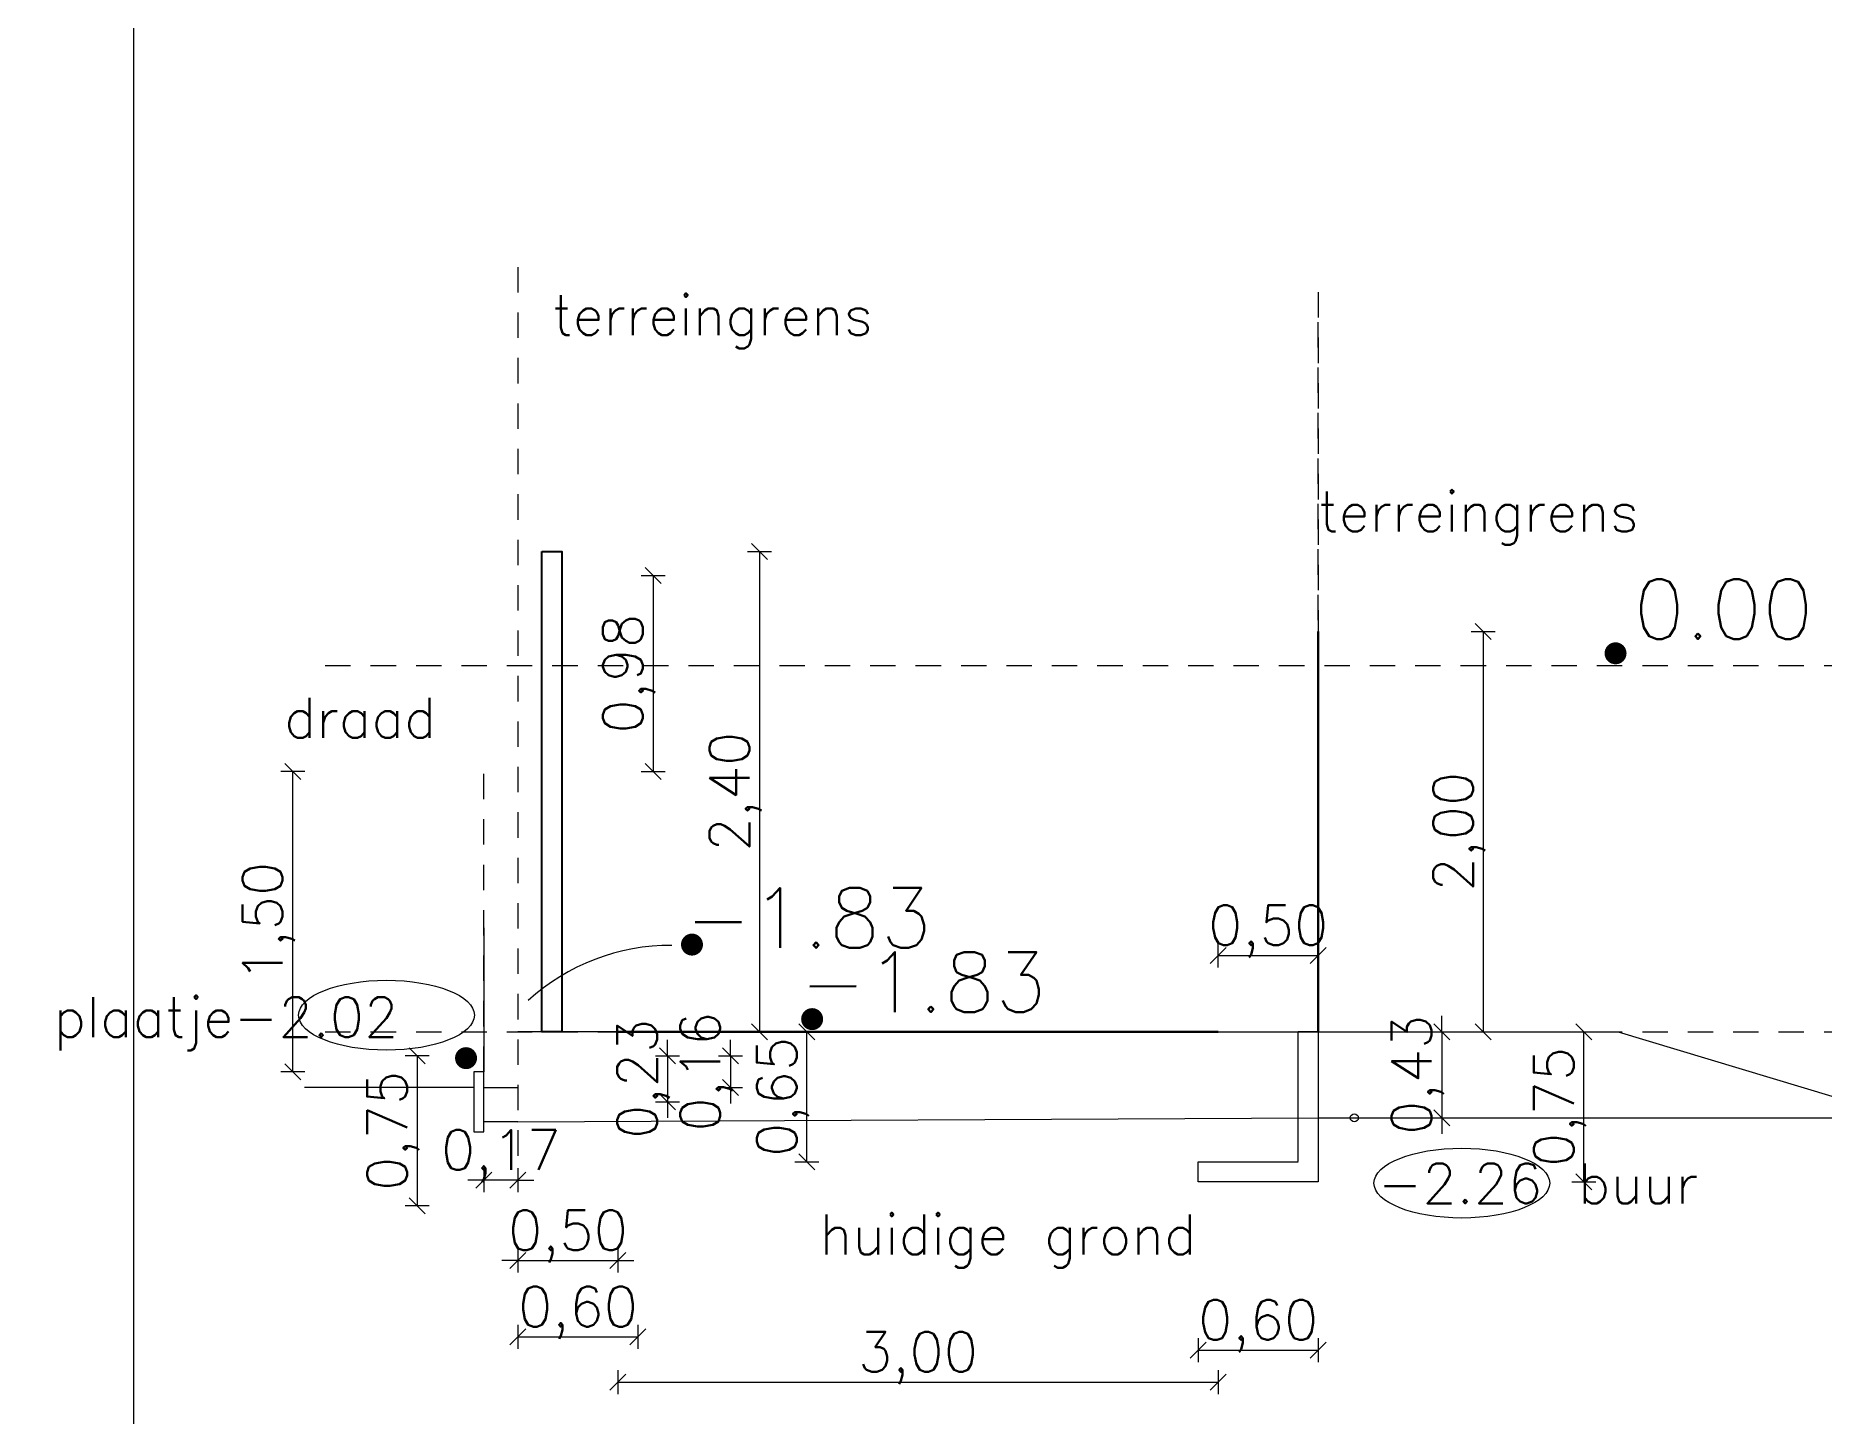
# Model space of a CAD drawing. Header units: millimetres. Extents: x 361 to 21231, y 184 to 1849.
# Drawn here: x 2497.28 to 2506.22, y 453.29 to 460.19 of the extents above; entities that cross this region are included whole.
import ezdxf

# ---------------------------------------------------------------- set-up
doc = ezdxf.new("R2010")
doc.units = ezdxf.units.MM
doc.header["$LTSCALE"] = 0.2
doc.linetypes.add('HIDDEN2', pattern=[4.7625, 3.175, -1.5875])
for name, color, linetype in [('bestaande hoogtepunten', 7, 'Continuous'), ('ontwerp', 7, 'Continuous'), ('terreingrens', 134, 'HIDDEN2')]:
    doc.layers.add(name, color=color, linetype=linetype)
for name, color, linetype, lineweight in [('draad', 204, 'HIDDEN2', 30), ('klimop op draad', 92, 'Continuous', 50), ('L-elementen', 7, 'Continuous', 30), ('maten', 1, 'Continuous', 18), ('nieuwe hoogtepunten', 154, 'Continuous', 35), ('scherm naast inrit', 160, 'Continuous', 40)]:
    doc.layers.add(name, color=color, linetype=linetype, lineweight=lineweight)
doc.layers.add('huidige grondslag', color=7, linetype='Continuous', lineweight=30, true_color=0x00adad)
doc.styles.get("Standard").update_dxf_attribs({"font": 'txt.shx', "height": 0.2})
doc.dimstyles.new('maat aanduiding voor tuin', dxfattribs={"dimscale": 0.2, "dimtxt": 0.2, "dimasz": 0.4, "dimexe": 0.3, "dimexo": 0.3, "dimgap": 0.02, "dimtad": 1, "dimzin": 1, "dimtxsty": 'Standard', "dimblk": 'OBLIQUE', "dimcen": 0.2, "dimadec": 0, "dimazin": 3, "dimtfac": 1, "dimtix": 1, "dimtmove": 0, "dimatfit": 3, "dimldrblk": 'OBLIQUE', "dimfxl": 0.3, "dimfxlon": 1, "dimarcsym": 1})

# ---------------------------------------------------------------- blocks, each defined once
blk = doc.blocks.new('_Oblique')
at = {"color": 0, "linetype": 'ByBlock', "lineweight": -2}
blk.add_line((-0.5, -0.5), (0.5, 0.5), dxfattribs=at)
blk = doc.blocks.new('*D1705')
at = {"layer": 'Defpoints', "color": 0, "ltscale": 0.2, "transparency": 16777216}
for p in [(2500.1888, 453.9218), (2503.1888, 453.9218), (2503.1888, 453.4637)]:
    blk.add_point(p, dxfattribs=at)
at = {"layer": 'maten', "color": 0, "lineweight": -2, "ltscale": 0.2, "transparency": 16777216}
for p, q in [((2500.1888, 453.5237), (2500.1888, 453.4037)), ((2503.1888, 453.5237), (2503.1888, 453.4037)), ((2500.1888, 453.4637), (2503.1888, 453.4637))]:
    blk.add_line(p, q, dxfattribs=at)
at = {"layer": 'maten', "color": 0, "lineweight": -2, "ltscale": 0.2, "transparency": 16777216, "xscale": 0.08000000000000074, "yscale": 0.08000000000000074, "zscale": 0.08000000000000074, "rotation": 180}
blk.add_blockref('_Oblique', (2500.1888, 453.4637), dxfattribs=at)
at = {"layer": 'maten', "color": 0, "lineweight": -2, "ltscale": 0.2, "transparency": 16777216, "xscale": 0.08000000000000074, "yscale": 0.08000000000000074, "zscale": 0.08000000000000074}
blk.add_blockref('_Oblique', (2503.1888, 453.4637), dxfattribs=at)
at = {"layer": 'maten', "color": 0, "ltscale": 0.2, "transparency": 16777216, "insert": (2501.6888, 453.5844), "char_height": 0.2, "attachment_point": 5}
blk.add_mtext('3,00', dxfattribs=at)
blk = doc.blocks.new('*D1706')
at = {"layer": 'Defpoints', "color": 0, "ltscale": 0.2, "transparency": 16777216}
for p in [(2499.6888, 456.434), (2500.1888, 456.434), (2500.1888, 454.071)]:
    blk.add_point(p, dxfattribs=at)
at = {"layer": 'maten', "color": 0, "lineweight": -2, "ltscale": 0.2, "transparency": 16777216}
for p, q in [((2499.6888, 454.131), (2499.6888, 454.011)), ((2500.1888, 454.131), (2500.1888, 454.011)), ((2499.6888, 454.071), (2499.6088, 454.071)), ((2499.6888, 454.071), (2500.1888, 454.071)), ((2500.1888, 454.071), (2500.2688, 454.071))]:
    blk.add_line(p, q, dxfattribs=at)
at = {"layer": 'maten', "color": 0, "lineweight": -2, "ltscale": 0.2, "transparency": 16777216, "xscale": 0.08000000000000074, "yscale": 0.08000000000000074, "zscale": 0.08000000000000074}
blk.add_blockref('_Oblique', (2499.6888, 454.071), dxfattribs=at)
at = {"layer": 'maten', "color": 0, "lineweight": -2, "ltscale": 0.2, "transparency": 16777216, "xscale": 0.08000000000000074, "yscale": 0.08000000000000074, "zscale": 0.08000000000000074, "rotation": 180}
blk.add_blockref('_Oblique', (2500.1888, 454.071), dxfattribs=at)
at = {"layer": 'maten', "color": 0, "ltscale": 0.2, "transparency": 16777216, "insert": (2499.9388, 454.1917), "char_height": 0.2, "attachment_point": 5}
blk.add_mtext('0,50', dxfattribs=at)
blk = doc.blocks.new('*D1707')
at = {"layer": 'Defpoints', "color": 0, "ltscale": 0.2, "transparency": 16777216}
for p in [(2503.6888, 455.5956), (2503.1888, 454.7441), (2503.6888, 454.7441)]:
    blk.add_point(p, dxfattribs=at)
at = {"layer": 'maten', "color": 0, "lineweight": -2, "ltscale": 0.2, "transparency": 16777216}
for p, q in [((2503.1888, 455.5356), (2503.1888, 455.6556)), ((2503.6888, 455.5356), (2503.6888, 455.6556)), ((2503.1888, 455.5956), (2503.6888, 455.5956))]:
    blk.add_line(p, q, dxfattribs=at)
at = {"layer": 'maten', "color": 0, "lineweight": -2, "ltscale": 0.2, "transparency": 16777216, "xscale": 0.08000000000000074, "yscale": 0.08000000000000074, "zscale": 0.08000000000000074, "rotation": 180}
blk.add_blockref('_Oblique', (2503.1888, 455.5956), dxfattribs=at)
at = {"layer": 'maten', "color": 0, "lineweight": -2, "ltscale": 0.2, "transparency": 16777216, "xscale": 0.08000000000000074, "yscale": 0.08000000000000074, "zscale": 0.08000000000000074}
blk.add_blockref('_Oblique', (2503.6888, 455.5956), dxfattribs=at)
at = {"layer": 'maten', "color": 0, "ltscale": 0.2, "transparency": 16777216, "insert": (2503.4388, 455.7163), "char_height": 0.2, "attachment_point": 5}
blk.add_mtext('0,50', dxfattribs=at)
blk = doc.blocks.new('*D1708')
at = {"layer": 'Defpoints', "color": 0, "ltscale": 0.2, "transparency": 16777216}
for p in [(2499.5188, 456.2202), (2499.6888, 456.2202), (2499.5188, 454.4724)]:
    blk.add_point(p, dxfattribs=at)
at = {"layer": 'maten', "color": 0, "lineweight": -2, "ltscale": 0.2, "transparency": 16777216}
for p, q in [((2499.5188, 454.4724), (2499.4388, 454.4724)), ((2499.5188, 454.5324), (2499.5188, 454.4124)), ((2499.6888, 454.4724), (2499.5188, 454.4724)), ((2499.6888, 454.5324), (2499.6888, 454.4124)), ((2499.6888, 454.4724), (2499.7688, 454.4724))]:
    blk.add_line(p, q, dxfattribs=at)
at = {"layer": 'maten', "color": 0, "lineweight": -2, "ltscale": 0.2, "transparency": 16777216, "xscale": 0.08000000000000074, "yscale": 0.08000000000000074, "zscale": 0.08000000000000074}
blk.add_blockref('_Oblique', (2499.5188, 454.4724), dxfattribs=at)
at = {"layer": 'maten', "color": 0, "lineweight": -2, "ltscale": 0.2, "transparency": 16777216, "xscale": 0.08000000000000074, "yscale": 0.08000000000000074, "zscale": 0.08000000000000074, "rotation": 180}
blk.add_blockref('_Oblique', (2499.6888, 454.4724), dxfattribs=at)
at = {"layer": 'maten', "color": 0, "ltscale": 0.2, "transparency": 16777216, "insert": (2499.6038, 454.5931), "char_height": 0.2, "attachment_point": 5}
blk.add_mtext('0,17', dxfattribs=at)
blk = doc.blocks.new('*D1838')
at = {"layer": 'Defpoints', "color": 0, "ltscale": 0.2, "transparency": 16777216}
for p in [(2498.5636, 456.5141), (2499.5188, 456.5141), (2499.4938, 455.0141)]:
    blk.add_point(p, dxfattribs=at)
at = {"layer": 'maten', "color": 0, "lineweight": -2, "ltscale": 0.2, "transparency": 16777216}
for p, q in [((2498.6236, 456.5141), (2498.5036, 456.5141)), ((2498.5636, 455.0141), (2498.5636, 456.5141)), ((2498.6236, 455.0141), (2498.5036, 455.0141))]:
    blk.add_line(p, q, dxfattribs=at)
at = {"layer": 'maten', "color": 0, "lineweight": -2, "ltscale": 0.2, "transparency": 16777216, "xscale": 0.08000000000000074, "yscale": 0.08000000000000074, "zscale": 0.08000000000000074}
for p, rotation in [((2498.5636, 456.5141), 90), ((2498.5636, 455.0141), 270)]:
    blk.add_blockref('_Oblique', p, dxfattribs=dict(at, rotation=rotation))
at = {"layer": 'maten', "color": 0, "ltscale": 0.2, "transparency": 16777216, "insert": (2498.4429, 455.7641), "char_height": 0.2, "attachment_point": 5, "rotation": 90}
blk.add_mtext('1,50', dxfattribs=at)
blk = doc.blocks.new('*D1709')
at = {"layer": 'Defpoints', "color": 0, "ltscale": 0.2, "transparency": 16777216}
for p in [(2500.1312, 455.0941), (2499.9612, 454.8641), (2500.436, 454.8641)]:
    blk.add_point(p, dxfattribs=at)
at = {"layer": 'maten', "color": 0, "lineweight": -2, "ltscale": 0.2, "transparency": 16777216}
for p, q in [((2500.436, 455.0941), (2500.436, 455.1741)), ((2500.376, 455.0941), (2500.496, 455.0941)), ((2500.436, 455.0941), (2500.436, 454.8641)), ((2500.376, 454.8641), (2500.496, 454.8641)), ((2500.436, 454.8641), (2500.436, 454.7841))]:
    blk.add_line(p, q, dxfattribs=at)
at = {"layer": 'maten', "color": 0, "lineweight": -2, "ltscale": 0.2, "transparency": 16777216, "xscale": 0.08000000000000074, "yscale": 0.08000000000000074, "zscale": 0.08000000000000074}
for p, rotation in [((2500.436, 455.0941), 270), ((2500.436, 454.8641), 90)]:
    blk.add_blockref('_Oblique', p, dxfattribs=dict(at, rotation=rotation))
at = {"layer": 'maten', "color": 0, "ltscale": 0.2, "transparency": 16777216, "insert": (2500.3154, 454.9791), "char_height": 0.2, "attachment_point": 5, "rotation": 90}
blk.add_mtext('0,23', dxfattribs=at)
blk = doc.blocks.new('*D1710')
at = {"layer": 'Defpoints', "color": 0, "ltscale": 0.2, "transparency": 16777216}
for p in [(2500.1312, 455.0941), (2499.9109, 454.935), (2500.7516, 454.935)]:
    blk.add_point(p, dxfattribs=at)
at = {"layer": 'maten', "color": 0, "lineweight": -2, "ltscale": 0.2, "transparency": 16777216}
for p, q in [((2500.7516, 455.0941), (2500.7516, 455.1741)), ((2500.6916, 455.0941), (2500.8116, 455.0941)), ((2500.7516, 455.0941), (2500.7516, 454.935)), ((2500.6916, 454.935), (2500.8116, 454.935)), ((2500.7516, 454.935), (2500.7516, 454.855))]:
    blk.add_line(p, q, dxfattribs=at)
at = {"layer": 'maten', "color": 0, "lineweight": -2, "ltscale": 0.2, "transparency": 16777216, "xscale": 0.08000000000000074, "yscale": 0.08000000000000074, "zscale": 0.08000000000000074}
for p, rotation in [((2500.7516, 455.0941), 270), ((2500.7516, 454.935), 90)]:
    blk.add_blockref('_Oblique', p, dxfattribs=dict(at, rotation=rotation))
at = {"layer": 'maten', "color": 0, "ltscale": 0.2, "transparency": 16777216, "insert": (2500.6309, 455.0146), "char_height": 0.2, "attachment_point": 5, "rotation": 90}
blk.add_mtext('0,16', dxfattribs=at)
blk = doc.blocks.new('*D1839')
at = {"layer": 'Defpoints', "color": 0, "ltscale": 0.2, "transparency": 16777216}
for p in [(2503.6888, 455.2141), (2503.6909, 454.7841), (2504.3069, 454.7841)]:
    blk.add_point(p, dxfattribs=at)
at = {"layer": 'maten', "color": 0, "lineweight": -2, "ltscale": 0.2, "transparency": 16777216}
for p, q in [((2504.3069, 455.2141), (2504.3069, 455.2941)), ((2504.2469, 455.2141), (2504.3669, 455.2141)), ((2504.3069, 455.2141), (2504.3069, 454.7841)), ((2504.2469, 454.7841), (2504.3669, 454.7841)), ((2504.3069, 454.7841), (2504.3069, 454.7041))]:
    blk.add_line(p, q, dxfattribs=at)
at = {"layer": 'maten', "color": 0, "lineweight": -2, "ltscale": 0.2, "transparency": 16777216, "xscale": 0.08000000000000074, "yscale": 0.08000000000000074, "zscale": 0.08000000000000074}
for p, rotation in [((2504.3069, 455.2141), 270), ((2504.3069, 454.7841), 90)]:
    blk.add_blockref('_Oblique', p, dxfattribs=dict(at, rotation=rotation))
at = {"layer": 'maten', "color": 0, "ltscale": 0.2, "transparency": 16777216, "insert": (2504.1863, 454.9991), "char_height": 0.2, "attachment_point": 5, "rotation": 90}
blk.add_mtext('0,43', dxfattribs=at)
blk = doc.blocks.new('*D1842')
at = {"layer": 'Defpoints', "color": 0, "ltscale": 0.2, "transparency": 16777216}
for p in [(2499.6888, 457.4941), (2499.5188, 456.5141), (2500.3646, 456.5141)]:
    blk.add_point(p, dxfattribs=at)
at = {"layer": 'maten', "color": 0, "lineweight": -2, "ltscale": 0.2, "transparency": 16777216}
for p, q in [((2500.3046, 457.4941), (2500.4246, 457.4941)), ((2500.3646, 457.4941), (2500.3646, 456.5141)), ((2500.3046, 456.5141), (2500.4246, 456.5141))]:
    blk.add_line(p, q, dxfattribs=at)
at = {"layer": 'maten', "color": 0, "lineweight": -2, "ltscale": 0.2, "transparency": 16777216, "xscale": 0.08000000000000074, "yscale": 0.08000000000000074, "zscale": 0.08000000000000074}
for p, rotation in [((2500.3646, 457.4941), 90), ((2500.3646, 456.5141), 270)]:
    blk.add_blockref('_Oblique', p, dxfattribs=dict(at, rotation=rotation))
at = {"layer": 'maten', "color": 0, "ltscale": 0.2, "transparency": 16777216, "insert": (2500.244, 457.0041), "char_height": 0.2, "attachment_point": 5, "rotation": 90}
blk.add_mtext('0,98', dxfattribs=at)
blk = doc.blocks.new('*D1714')
at = {"layer": 'Defpoints', "color": 0, "ltscale": 0.2, "transparency": 16777216}
for p in [(2499.7888, 457.6141), (2499.7888, 455.2141), (2500.8969, 455.2141)]:
    blk.add_point(p, dxfattribs=at)
at = {"layer": 'maten', "color": 0, "lineweight": -2, "ltscale": 0.2, "transparency": 16777216}
for p, q in [((2500.8369, 457.6141), (2500.9569, 457.6141)), ((2500.8969, 457.6141), (2500.8969, 455.2141)), ((2500.8369, 455.2141), (2500.9569, 455.2141))]:
    blk.add_line(p, q, dxfattribs=at)
at = {"layer": 'maten', "color": 0, "lineweight": -2, "ltscale": 0.2, "transparency": 16777216, "xscale": 0.08000000000000074, "yscale": 0.08000000000000074, "zscale": 0.08000000000000074}
for p, rotation in [((2500.8969, 457.6141), 90), ((2500.8969, 455.2141), 270)]:
    blk.add_blockref('_Oblique', p, dxfattribs=dict(at, rotation=rotation))
at = {"layer": 'maten', "color": 0, "ltscale": 0.2, "transparency": 16777216, "insert": (2500.7762, 456.4141), "char_height": 0.2, "attachment_point": 5, "rotation": 90}
blk.add_mtext('2,40', dxfattribs=at)
blk = doc.blocks.new('*D1716')
at = {"layer": 'Defpoints', "color": 0, "ltscale": 0.2, "transparency": 16777216}
for p in [(2499.6888, 455.0941), (2499.186, 454.3441), (2499.6888, 454.3441)]:
    blk.add_point(p, dxfattribs=at)
at = {"layer": 'maten', "color": 0, "lineweight": -2, "ltscale": 0.2, "transparency": 16777216}
for p, q in [((2499.246, 455.0941), (2499.126, 455.0941)), ((2499.186, 455.0941), (2499.186, 454.3441)), ((2499.246, 454.3441), (2499.126, 454.3441))]:
    blk.add_line(p, q, dxfattribs=at)
at = {"layer": 'maten', "color": 0, "lineweight": -2, "ltscale": 0.2, "transparency": 16777216, "xscale": 0.08000000000000074, "yscale": 0.08000000000000074, "zscale": 0.08000000000000074}
for p, rotation in [((2499.186, 455.0941), 90), ((2499.186, 454.3441), 270)]:
    blk.add_blockref('_Oblique', p, dxfattribs=dict(at, rotation=rotation))
at = {"layer": 'maten', "color": 0, "ltscale": 0.2, "transparency": 16777216, "insert": (2499.0654, 454.7191), "char_height": 0.2, "attachment_point": 5, "rotation": 90}
blk.add_mtext('0,75', dxfattribs=at)
blk = doc.blocks.new('*D1717')
at = {"layer": 'Defpoints', "color": 0, "ltscale": 0.2, "transparency": 16777216}
for p in [(2499.6888, 454.3441), (2500.2888, 454.3441), (2500.2888, 453.6894)]:
    blk.add_point(p, dxfattribs=at)
at = {"layer": 'maten', "color": 0, "lineweight": -2, "ltscale": 0.2, "transparency": 16777216}
for p, q in [((2499.6888, 453.7494), (2499.6888, 453.6294)), ((2500.2888, 453.7494), (2500.2888, 453.6294)), ((2499.6888, 453.6894), (2500.2888, 453.6894))]:
    blk.add_line(p, q, dxfattribs=at)
at = {"layer": 'maten', "color": 0, "lineweight": -2, "ltscale": 0.2, "transparency": 16777216, "xscale": 0.08000000000000074, "yscale": 0.08000000000000074, "zscale": 0.08000000000000074, "rotation": 180}
blk.add_blockref('_Oblique', (2499.6888, 453.6894), dxfattribs=at)
at = {"layer": 'maten', "color": 0, "lineweight": -2, "ltscale": 0.2, "transparency": 16777216, "xscale": 0.08000000000000074, "yscale": 0.08000000000000074, "zscale": 0.08000000000000074}
blk.add_blockref('_Oblique', (2500.2888, 453.6894), dxfattribs=at)
at = {"layer": 'maten', "color": 0, "ltscale": 0.2, "transparency": 16777216, "insert": (2499.9888, 453.81), "char_height": 0.2, "attachment_point": 5}
blk.add_mtext('0,60', dxfattribs=at)
blk = doc.blocks.new('*D1855')
at = {"layer": 'Defpoints', "color": 0, "ltscale": 0.2, "transparency": 16777216}
for p in [(2500.2888, 455.2141), (2501.1335, 455.2141), (2500.2888, 454.5641)]:
    blk.add_point(p, dxfattribs=at)
at = {"layer": 'maten', "color": 0, "lineweight": -2, "ltscale": 0.2, "transparency": 16777216}
for p, q in [((2501.0735, 455.2141), (2501.1935, 455.2141)), ((2501.1335, 454.5641), (2501.1335, 455.2141)), ((2501.0735, 454.5641), (2501.1935, 454.5641))]:
    blk.add_line(p, q, dxfattribs=at)
at = {"layer": 'maten', "color": 0, "lineweight": -2, "ltscale": 0.2, "transparency": 16777216, "xscale": 0.08000000000000074, "yscale": 0.08000000000000074, "zscale": 0.08000000000000074}
for p, rotation in [((2501.1335, 455.2141), 90), ((2501.1335, 454.5641), 270)]:
    blk.add_blockref('_Oblique', p, dxfattribs=dict(at, rotation=rotation))
at = {"layer": 'maten', "color": 0, "ltscale": 0.2, "transparency": 16777216, "insert": (2501.0128, 454.8891), "char_height": 0.2, "attachment_point": 5, "rotation": 90}
blk.add_mtext('0,65', dxfattribs=at)
blk = doc.blocks.new('*D1857')
at = {"layer": 'Defpoints', "color": 0, "ltscale": 0.2, "transparency": 16777216}
for p in [(2503.6888, 457.2141), (2503.6888, 455.2141), (2504.514, 455.2141)]:
    blk.add_point(p, dxfattribs=at)
at = {"layer": 'maten', "color": 0, "lineweight": -2, "ltscale": 0.2, "transparency": 16777216}
for p, q in [((2504.454, 457.2141), (2504.574, 457.2141)), ((2504.514, 457.2141), (2504.514, 455.2141)), ((2504.454, 455.2141), (2504.574, 455.2141))]:
    blk.add_line(p, q, dxfattribs=at)
at = {"layer": 'maten', "color": 0, "lineweight": -2, "ltscale": 0.2, "transparency": 16777216, "xscale": 0.08000000000000074, "yscale": 0.08000000000000074, "zscale": 0.08000000000000074}
for p, rotation in [((2504.514, 457.2141), 90), ((2504.514, 455.2141), 270)]:
    blk.add_blockref('_Oblique', p, dxfattribs=dict(at, rotation=rotation))
at = {"layer": 'maten', "color": 0, "ltscale": 0.2, "transparency": 16777216, "insert": (2504.3934, 456.2141), "char_height": 0.2, "attachment_point": 5, "rotation": 90}
blk.add_mtext('2,00', dxfattribs=at)
blk = doc.blocks.new('*D1890')
at = {"layer": 'Defpoints', "color": 0, "ltscale": 0.2, "transparency": 16777216}
for p in [(2492.8429, 485.8968), (2497.7697, 485.8968), (2492.7799, 413.4941)]:
    blk.add_point(p, dxfattribs=at)
at = {"layer": 'maten', "color": 0, "lineweight": -2, "ltscale": 0.2, "transparency": 16777216}
for p, q in [((2497.7097, 485.8968), (2497.8297, 485.8968)), ((2497.7697, 413.4941), (2497.7697, 485.8968)), ((2497.7097, 413.4941), (2497.8297, 413.4941))]:
    blk.add_line(p, q, dxfattribs=at)
at = {"layer": 'maten', "color": 0, "lineweight": -2, "ltscale": 0.2, "transparency": 16777216, "xscale": 0.08000000000000074, "yscale": 0.08000000000000074, "zscale": 0.08000000000000074}
for p, rotation in [((2497.7697, 485.8968), 90), ((2497.7697, 413.4941), 270)]:
    blk.add_blockref('_Oblique', p, dxfattribs=dict(at, rotation=rotation))
at = {"layer": 'maten', "color": 0, "ltscale": 0.2, "transparency": 16777216, "insert": (2497.6491, 449.6955), "char_height": 0.2, "attachment_point": 5, "rotation": 90}
blk.add_mtext('72,40', dxfattribs=at)
blk = doc.blocks.new('*D1753')
at = {"layer": 'Defpoints', "color": 0, "ltscale": 0.2, "transparency": 16777216}
for p in [(2503.0888, 454.4641), (2503.6888, 454.4641), (2503.6888, 453.6231)]:
    blk.add_point(p, dxfattribs=at)
at = {"layer": 'maten', "color": 0, "lineweight": -2, "ltscale": 0.2, "transparency": 16777216}
for p, q in [((2503.0888, 453.6831), (2503.0888, 453.5631)), ((2503.6888, 453.6831), (2503.6888, 453.5631)), ((2503.0888, 453.6231), (2503.6888, 453.6231))]:
    blk.add_line(p, q, dxfattribs=at)
at = {"layer": 'maten', "color": 0, "lineweight": -2, "ltscale": 0.2, "transparency": 16777216, "xscale": 0.08000000000000074, "yscale": 0.08000000000000074, "zscale": 0.08000000000000074, "rotation": 180}
blk.add_blockref('_Oblique', (2503.0888, 453.6231), dxfattribs=at)
at = {"layer": 'maten', "color": 0, "lineweight": -2, "ltscale": 0.2, "transparency": 16777216, "xscale": 0.08000000000000074, "yscale": 0.08000000000000074, "zscale": 0.08000000000000074}
blk.add_blockref('_Oblique', (2503.6888, 453.6231), dxfattribs=at)
at = {"layer": 'maten', "color": 0, "ltscale": 0.2, "transparency": 16777216, "insert": (2503.3888, 453.7438), "char_height": 0.2, "attachment_point": 5}
blk.add_mtext('0,60', dxfattribs=at)
blk = doc.blocks.new('*D1899')
at = {"layer": 'Defpoints', "color": 0, "ltscale": 0.2, "transparency": 16777216}
for p in [(2503.6888, 455.2141), (2505.0169, 455.2141), (2503.6888, 454.4641)]:
    blk.add_point(p, dxfattribs=at)
at = {"layer": 'maten', "color": 0, "lineweight": -2, "ltscale": 0.2, "transparency": 16777216}
for p, q in [((2504.9569, 455.2141), (2505.0769, 455.2141)), ((2505.0169, 454.4641), (2505.0169, 455.2141)), ((2504.9569, 454.4641), (2505.0769, 454.4641))]:
    blk.add_line(p, q, dxfattribs=at)
at = {"layer": 'maten', "color": 0, "lineweight": -2, "ltscale": 0.2, "transparency": 16777216, "xscale": 0.08000000000000074, "yscale": 0.08000000000000074, "zscale": 0.08000000000000074}
for p, rotation in [((2505.0169, 455.2141), 90), ((2505.0169, 454.4641), 270)]:
    blk.add_blockref('_Oblique', p, dxfattribs=dict(at, rotation=rotation))
at = {"layer": 'maten', "color": 0, "ltscale": 0.2, "transparency": 16777216, "insert": (2504.8963, 454.8391), "char_height": 0.2, "attachment_point": 5, "rotation": 90}
blk.add_mtext('0,75', dxfattribs=at)

msp = doc.modelspace()

# ---------------------------------------------------------------- hatches: boundary and pattern name
at = {"layer": 'nieuwe hoogtepunten', "ltscale": 0.2}
h = msp.add_hatch(color=1, dxfattribs=at)
h.dxf.hatch_style = 1
edge = h.paths.add_edge_path()
edge.add_arc((2505.1749, 457.1053), 0.055, 0, 360)
at = {"layer": 'nieuwe hoogtepunten', "ltscale": 0.2, "true_color": 0x139b48}
h = msp.add_hatch(color=114, dxfattribs=at)
h.dxf.hatch_style = 1
edge = h.paths.add_edge_path()
edge.add_arc((2500.5589, 455.6497), 0.055, 0, 360)
at = {"layer": 'nieuwe hoogtepunten', "ltscale": 0.2}
h = msp.add_hatch(color=256, dxfattribs=at)
h.dxf.hatch_style = 1
edge = h.paths.add_edge_path()
edge.add_arc((2501.1594, 455.2774), 0.055, 0, 360)
h = msp.add_hatch(color=256, dxfattribs=at)
h.dxf.hatch_style = 1
edge = h.paths.add_edge_path()
edge.add_arc((2499.4296, 455.0824), 0.055, 0, 360)

# ---------------------------------------------------------------- linework, layer by layer
at = {"layer": 'bestaande hoogtepunten', "ltscale": 0.2}
msp.add_circle((2503.8693, 454.7841), 0.02, dxfattribs=at)
at = {"layer": 'bestaande hoogtepunten'}
for centre in [(2499.0321, 455.297), (2504.4066, 454.458)]:
    msp.add_ellipse(centre, major_axis=(-0.4393, 0), ratio=0.39726, dxfattribs=at)
at = {"layer": 'draad', "ltscale": 0.2}
msp.add_line((2499.5188, 455.0141), (2499.5188, 456.5141), dxfattribs=at)
at = {"layer": 'huidige grondslag', "ltscale": 0.2}
msp.add_line((2499.6888, 454.7641), (2503.6888, 454.7841), dxfattribs=at)
at = {"layer": 'klimop op draad', "ltscale": 0.2}
msp.add_line((2503.6888, 455.2141), (2503.6888, 457.2141), dxfattribs=at)
at = {"layer": 'L-elementen'}
for p, q in [((2503.5888, 454.5659), (2503.5888, 455.2141)), ((2503.6888, 455.2141), (2503.5888, 455.2141)), ((2503.6888, 455.2141), (2503.6888, 454.4641)), ((2503.0888, 454.4641), (2503.0888, 454.5641)), ((2503.0888, 454.5641), (2503.5888, 454.5641)), ((2503.6888, 454.4641), (2503.0888, 454.4641))]:
    msp.add_line(p, q, dxfattribs=at)
at = {"layer": 'ontwerp', "color": 1, "linetype": 'HIDDEN2', "ltscale": 0.2}
for p, q in [((2498.7258, 457.0441), (2506.7751, 457.0441)), ((2498.7258, 455.2141), (2506.7751, 455.2141))]:
    msp.add_line(p, q, dxfattribs=at)
at = {"layer": 'ontwerp', "ltscale": 0.2}
for p, q in [((2499.5188, 455.7341), (2499.5188, 455.0141)), ((2500.1888, 455.2141), (2499.6888, 455.2141)), ((2503.1888, 455.2141), (2503.6888, 455.2141)), ((2503.6888, 455.2141), (2505.1888, 455.2141)), ((2505.1888, 455.2141), (2506.6168, 454.7841)), ((2499.5188, 455.0141), (2499.4688, 455.0141)), ((2499.4688, 455.0141), (2499.4688, 454.7141)), ((2499.5188, 454.7141), (2499.5188, 455.0141)), ((2499.4685, 454.935), (2498.622, 454.935)), ((2499.5188, 454.935), (2499.6888, 454.935)), ((2499.6888, 454.7641), (2499.5188, 454.7641)), ((2503.6888, 454.7841), (2505.426, 454.7841)), ((2503.6888, 454.7841), (2506.6168, 454.7841)), ((2503.6888, 454.7841), (2504.0123, 454.7841)), ((2499.4688, 454.7141), (2499.5188, 454.7141))]:
    msp.add_line(p, q, dxfattribs=at)
at = {"layer": 'ontwerp', "color": 6, "lineweight": 50, "ltscale": 0.2}
msp.add_line((2500.1888, 455.2141), (2503.1888, 455.2141), dxfattribs=at)
at = {"layer": 'ontwerp', "ltscale": 0.2}
msp.add_arc((2500.4497, 454.5924), 1.0531, 89.53457, 132.34007, dxfattribs=at)
at = {"layer": 'scherm naast inrit', "ltscale": 0.2}
msp.add_lwpolyline([(2499.8088, 457.6141), (2499.9088, 457.6141), (2499.9088, 455.2141), (2499.8088, 455.2141)], close=True, dxfattribs=at)
at = {"layer": 'terreingrens', "ltscale": 0.2}
for p, q in [((2499.6888, 459.035), (2499.6888, 454.5047)), ((2503.6888, 458.9096), (2503.6888, 454.5261)), ((2503.6888, 457.0441), (2503.6888, 458.7824))]:
    msp.add_line(p, q, dxfattribs=at)

# ---------------------------------------------------------------- texts
at = {"layer": 'bestaande hoogtepunten', "char_height": 0.2, "attachment_point": 1, "rotation": 0.00614}
for s, insert, width in [('plaatje-2.02', (2497.3685, 455.3872), 0.698006), ('-2.26 buur', (2503.9862, 454.5564), 3.758328)]:
    msp.add_mtext(s, dxfattribs=dict(at, insert=insert, width=width))
at = {"layer": 'draad', "ltscale": 0.2, "insert": (2498.5192, 456.8824), "char_height": 0.2, "attachment_point": 1}
msp.add_mtext_dynamic_manual_height_columns('draad', width=1.560781, gutter_width=1, heights=[0], dxfattribs=at)
at = {"layer": 'huidige grondslag', "ltscale": 0.2, "insert": (2501.1972, 454.3014), "char_height": 0.2, "attachment_point": 1}
msp.add_mtext_dynamic_manual_height_columns('huidige grond', width=2.480964, gutter_width=1, heights=[0], dxfattribs=at)
at = {"layer": 'nieuwe hoogtepunten', "color": 1, "ltscale": 0.2, "insert": (2505.2651, 457.4763), "char_height": 0.3, "attachment_point": 1, "rotation": 0.00614}
msp.add_mtext_dynamic_manual_height_columns('0.00', width=3.391916, gutter_width=1.5, heights=[0], dxfattribs=at)
at = {"layer": 'nieuwe hoogtepunten', "color": 114, "ltscale": 0.2, "true_color": 0x139b48, "insert": (2500.5231, 455.9327), "char_height": 0.3, "attachment_point": 1, "rotation": 0.00614}
msp.add_mtext_dynamic_manual_height_columns('-1.83', width=3.391916, gutter_width=1.5, heights=[0], dxfattribs=at)
at = {"layer": 'nieuwe hoogtepunten', "ltscale": 0.2, "insert": (2501.0972, 455.6126), "char_height": 0.3, "attachment_point": 1, "rotation": 0.00614}
msp.add_mtext_dynamic_manual_height_columns('-1.83', width=3.391916, gutter_width=1.5, heights=[0], dxfattribs=at)
at = {"layer": 'terreingrens', "ltscale": 0.2, "char_height": 0.2, "attachment_point": 1}
for insert in [(2499.8603, 458.8952), (2503.6888, 457.9132)]:
    msp.add_mtext_dynamic_manual_height_columns('terreingrens', width=2.226904, gutter_width=1, heights=[0], dxfattribs=dict(at, insert=insert))

# ---------------------------------------------------------------- dimensions: what is measured, and where the dimension line sits
at = {"layer": 'maten', "ltscale": 0.2}
dim = msp.add_linear_dim(base=(2497.7697, 485.8968), p1=(2492.7799, 413.4941), p2=(2492.8429, 485.8968), angle=90, dimstyle='maat aanduiding voor tuin', dxfattribs=at)
dim.commit()
dim.dimension.update_dxf_attribs({"geometry": '*D1890', "text_midpoint": (2497.7697, 449.6955), "dimtype": 160})
for base, p1, p2, picture, middle in [((2500.8969, 455.2141), (2499.7888, 457.6141), (2499.7888, 455.2141), '*D1714', (2500.7762, 456.4141)), ((2500.3646, 456.5141), (2499.6888, 457.4941), (2499.5188, 456.5141), '*D1842', (2500.244, 457.0041)), ((2504.514, 455.2141), (2503.6888, 457.2141), (2503.6888, 455.2141), '*D1857', (2504.3934, 456.2141)), ((2498.5636, 456.5141), (2499.4938, 455.0141), (2499.5188, 456.5141), '*D1838', (2498.4429, 455.7641)), ((2500.7516, 454.935), (2500.1312, 455.0941), (2499.9109, 454.935), '*D1710', (2500.6309, 455.0146)), ((2504.3069, 454.7841), (2503.6888, 455.2141), (2503.6909, 454.7841), '*D1839', (2504.1863, 454.9991)), ((2500.436, 454.8641), (2500.1312, 455.0941), (2499.9612, 454.8641), '*D1709', (2500.3154, 454.9791)), ((2501.1335, 455.2141), (2500.2888, 454.5641), (2500.2888, 455.2141), '*D1855', (2501.0128, 454.8891)), ((2505.0169, 455.2141), (2503.6888, 454.4641), (2503.6888, 455.2141), '*D1899', (2504.8963, 454.8391)), ((2499.186, 454.3441), (2499.6888, 455.0941), (2499.6888, 454.3441), '*D1716', (2499.0654, 454.7191))]:
    dim = msp.add_linear_dim(base=base, p1=p1, p2=p2, angle=90, dimstyle='maat aanduiding voor tuin', dxfattribs=at)
    dim.commit()
    dim.dimension.update_dxf_attribs({"geometry": picture, "text_midpoint": middle})
for base, p1, p2, picture, middle in [((2500.1888, 454.071), (2499.6888, 456.434), (2500.1888, 456.434), '*D1706', (2499.9388, 454.1917)), ((2499.5188, 454.4724), (2499.6888, 456.2202), (2499.5188, 456.2202), '*D1708', (2499.6038, 454.5931)), ((2503.6888, 453.6231), (2503.0888, 454.4641), (2503.6888, 454.4641), '*D1753', (2503.3888, 453.7438)), ((2500.2888, 453.6894), (2499.6888, 454.3441), (2500.2888, 454.3441), '*D1717', (2499.9888, 453.81)), ((2503.1888, 453.4637), (2500.1888, 453.9218), (2503.1888, 453.9218), '*D1705', (2501.6888, 453.5844))]:
    dim = msp.add_linear_dim(base=base, p1=p1, p2=p2, dimstyle='maat aanduiding voor tuin', dxfattribs=at)
    dim.commit()
    dim.dimension.update_dxf_attribs({"geometry": picture, "text_midpoint": middle})
dim = msp.add_linear_dim(base=(2503.6888, 455.5956), p1=(2503.1888, 454.7441), p2=(2503.6888, 454.7441), dimstyle='maat aanduiding voor tuin', dxfattribs=at)
dim.commit()
dim.dimension.update_dxf_attribs({"geometry": '*D1707', "text_midpoint": (2503.4388, 455.5956), "dimtype": 160})

doc.saveas('drawing.dxf')
